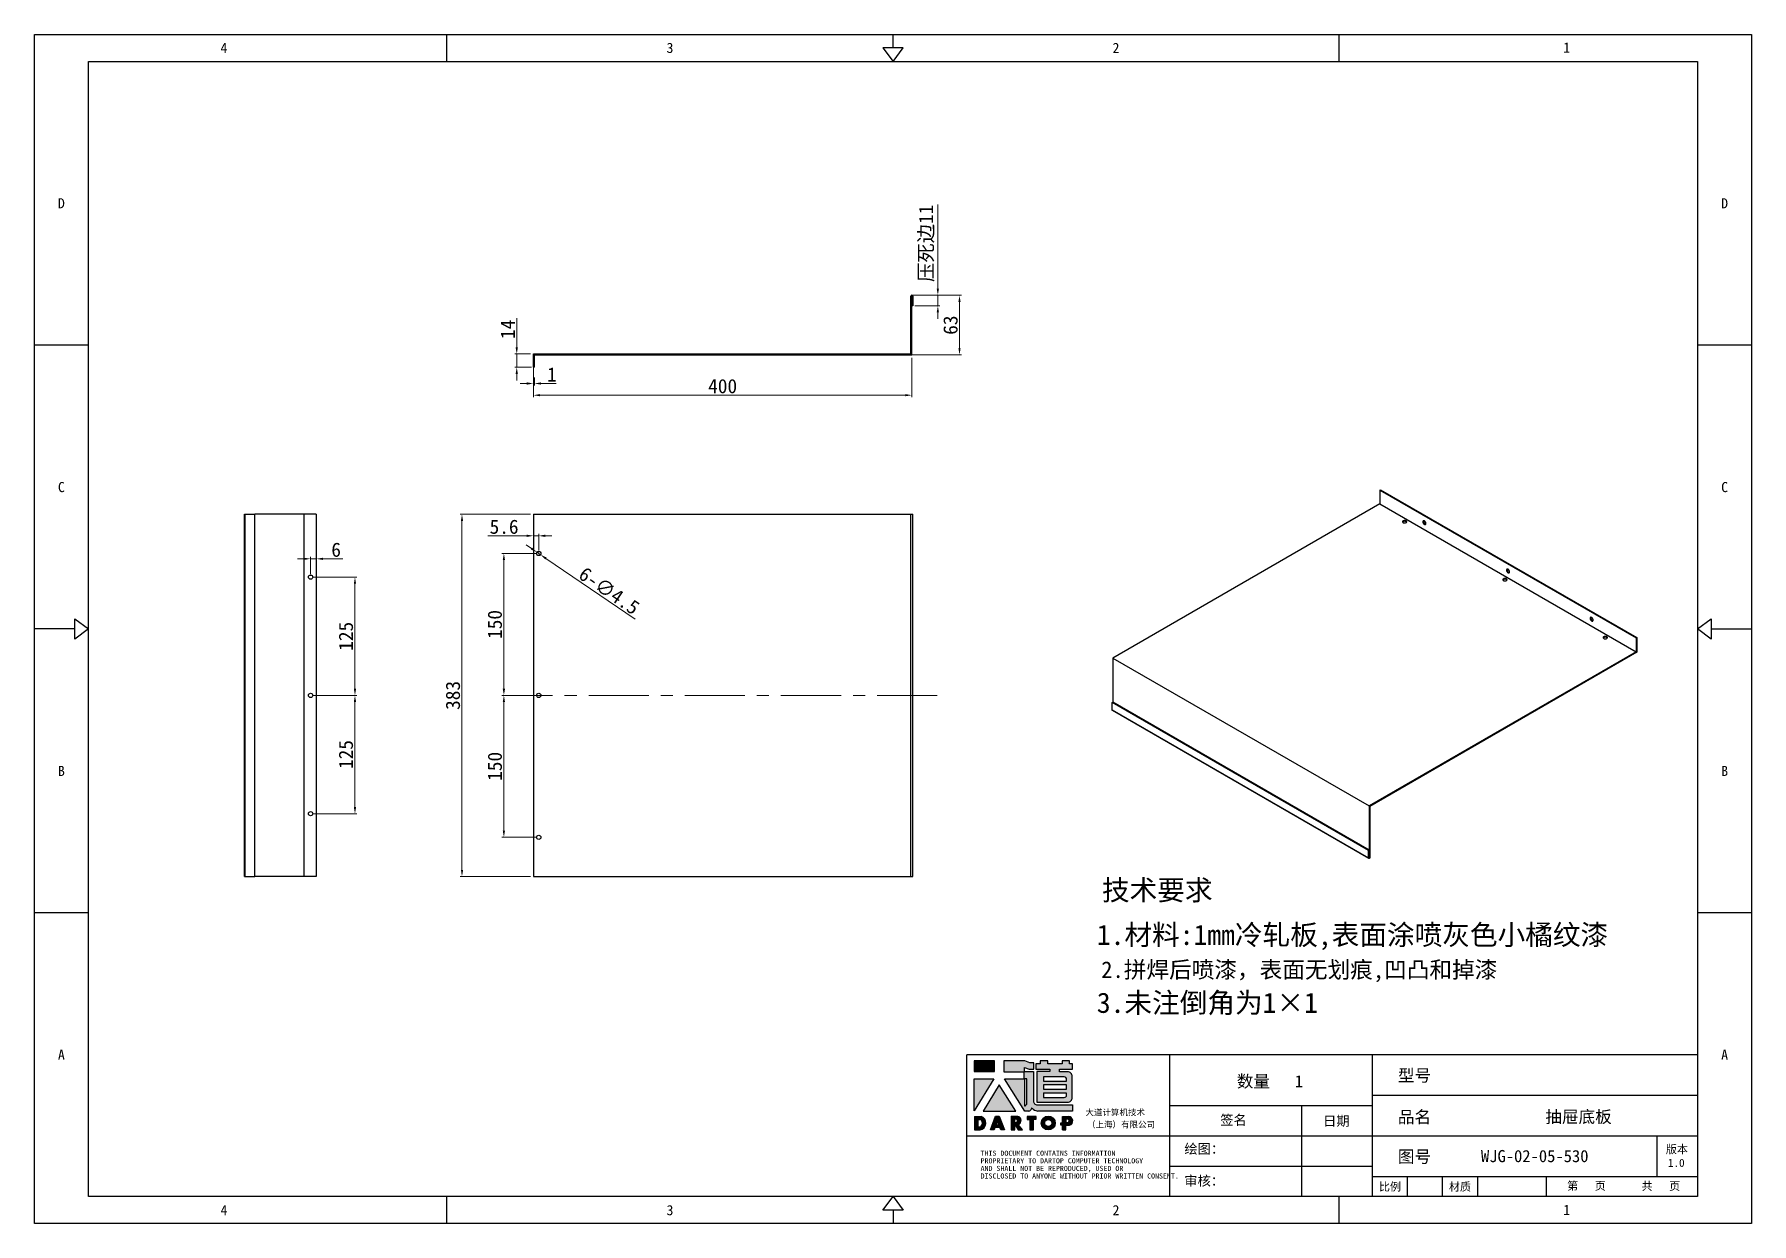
# Model space of a CAD drawing. Header units: millimetres. Extents: x 10653 to 40244, y 19163 to 29561.
# Drawn here: x 37393 to 39208, y 19447 to 20704 of the extents above; entities that cross this region are included whole.
import ezdxf
from ezdxf.enums import TextEntityAlignment as Align

# ---------------------------------------------------------------- set-up
doc = ezdxf.new("R2010")
doc.units = ezdxf.units.MM
doc.header["$PDSIZE"] = -1
doc.linetypes.add('CENTER', pattern=[50.8, 31.75, -6.35, 6.35, -6.35])
for name, color, linetype in [('02___PRT_ALL_AXES', 7, 'Continuous'), ('4', 7, 'Continuous'), ('print', 30, 'Continuous')]:
    doc.layers.add(name, color=color, linetype=linetype)
doc.layers.add('dim', color=2, linetype='Continuous', lineweight=9)
doc.styles.add('Dartop', font='')
doc.styles.add('hzHT', font='simhei.ttf')
doc.styles.get('Dartop').set_extended_font_data('FangSong_GB2312')
doc.dimstyles.new('3', dxfattribs={"dimtxt": 15, "dimasz": 7, "dimexe": 2, "dimexo": 3, "dimgap": 2, "dimtad": 1, "dimzin": 9, "dimdsep": 46, "dimtxsty": 'Standard', "dimcen": 1, "dimadec": 1, "dimazin": 2, "dimtfac": 0.5, "dimtmove": 0, "dimatfit": 3, "dimfxl": 0, "dimtolj": 1, "dimlwd": 9, "dimlwe": 9, "dimarcsym": 0})

# ---------------------------------------------------------------- blocks, each defined once
blk = doc.blocks.new('dadao')
for p, q in [((48, 19.2), (44.9, 10.4)), ((44.9, 10.4), (51.2, 10.4)), ((51.2, 10.4), (48, 19.2))]:
    blk.add_line(p, q)
for points in [[(41.8, 121.6), (41.8, 143.7), (-0.4, 143.7), (-0.4, 121.6), (41.8, 121.6)], [(104.8, 122), (104.8, 130.3), (114.1, 126.3), (124.2, 126.3), (124.2, 139.6), (115.9, 139.6), (105.1, 143.9), (61.5, 143.9)], [(61.7, 144), (61.7, 121.3), (103.9, 121.3)], [(113.4, 38.7), (105.1, 38.7), (63, 106.5), (103.9, 106.5), (103.9, 120.9), (103.9, 121.3)], [(109.7, 53.6), (109.7, 106.2), (104.3, 106.2), (104.3, 50.4), (106.6, 50.4)], [(144.6, 94.4), (144.6, 84.8), (192, 84.8), (192, 94.1), (144.9, 94.1)], [(120.2, 45), (119.5, 45), (119.5, 44.6)], [(0, 28), (0, 0), (11.8, 0)], [(0.1, 28), (14, 28)], [(7.1, 21.8), (7.1, 6.1), (12, 6.1)], [(7.1, 21.8), (11.4, 21.8)], [(76.8, 28.2), (76.8, 0), (84.1, 0), (84.1, 11.1), (91.6, -0.1), (100.3, -0.1), (91.7, 11.1)], [(76.8, 28.2), (90.6, 28.2)], [(84, 22.7), (84, 15.3), (87.2, 15.3)], [(84, 22.7), (87.3, 22.7)], [(183.7, 0), (183.7, 9.6), (180.6, 9.6), (180.6, 14.9), (183.8, 14.9), (183.8, 28.1), (196.1, 28.1), (196.5, 28.1)], [(183.7, 0), (190.9, 0), (190.9, 9.6), (198.8, 9.6)], [(194.9, 22.3), (190.8, 22.3), (190.8, 15), (194.4, 15)]]:
    blk.add_lwpolyline(points)
blk.add_lwpolyline([(137.1, 144.2), (137.1, 137.9), (128.3, 137.9), (128.3, 126.5), (157.3, 126.5), (157.3, 121.5), (130.3, 121.5), (130.3, 57.5), (194.4, 57.5, 0.414214), (204.4, 67.5), (204.4, 111.3, 0.414214), (194.4, 121.3), (177.5, 121.3), (177.5, 126.3), (204.7, 126.3), (204.7, 137.7), (198.2, 137.7), (198.2, 143.9), (183.3, 143.9), (183.3, 138), (153, 138), (153, 144.2), (137.1, 144.2)], format="xyb", close=True)
for points in [[(104.8, 122), (123.4, 122), (123.4, 60, 0.414214), (131.4, 52), (204.8, 52), (204.8, 39.1), (131.7, 39.1)], [(144.3, 110.8), (144.3, 101.8), (192.3, 101.8), (192.3, 105.5, 0.414214), (187.3, 110.5), (144.3, 110.5)], [(144.6, 77), (144.6, 67.5), (187.6, 67.5, 0.414214), (192.6, 72.5), (192.6, 76.4), (144.6, 76.4)]]:
    blk.add_lwpolyline(points, format="xyb")
for points in [[(-0.3, 106.2), (40.4, 106.2), (-0.3, 39.7), (-0.3, 106.2)], [(51.7, 94.1), (18.4, 39.3), (86.2, 39.3)], [(43.8, 28.2), (51.8, 28.2), (62.6, -0.1), (55, -0.1), (53.2, 5), (42.9, 5), (41.1, 0), (33.6, 0)], [(110, 28.1), (110, 21.9), (116, 21.9), (116, -0.1), (123.2, -0.1), (123.2, 22), (129.2, 22), (129.2, 28.1), (110, 28.1)]]:
    blk.add_lwpolyline(points, close=True)
for radius in [14.5, 7.44]:
    blk.add_circle((154.2, 14.2), radius)
for centre, radius, start, end in [((99.2, 60.7), 12.6, 305.6399, 325.969), ((111.6, 46.7), 8.19, 282.9811, 347.6627), ((136, 61.7), 22.9, 226.7358, 259.3209), ((8.5, 13.9), 8.49, 294.2143, 69.7177), ((9.6, 14.2), 14.4, 278.6604, 72.3203), ((86.4, 19), 3.8, 282.527, 76.7196), ((88.6, 19.4), 8.95, 290.6073, 77.2124), ((193.7, 18.7), 3.8, 280.9891, 72.5513), ((195.7, 18.6), 9.51, 288.8959, 85.2442)]:
    blk.add_arc(centre, radius, start, end)
blk = doc.blocks.new('*D279')
at = {"layer": 'Defpoints', "color": 0, "lineweight": 9, "transparency": 16777216}
for p in [(37925.7, 20154.9), (37888.9, 20004.9), (37925.7, 20004.9)]:
    blk.add_point(p, dxfattribs=at)
at = {"layer": 'dim', "color": 0, "lineweight": 9, "transparency": 16777216}
for p, q in [((37922.7, 20154.9), (37886.9, 20154.9)), ((37888.9, 20147.9), (37888.9, 20011.9)), ((37922.7, 20004.9), (37886.9, 20004.9))]:
    blk.add_line(p, q, dxfattribs=at)
for points in [[(37887.7, 20147.9), (37890.1, 20147.9), (37888.9, 20154.9)], [(37887.7, 20011.9), (37890.1, 20011.9), (37888.9, 20004.9)]]:
    blk.add_solid(points, dxfattribs=at)
at = {"layer": 'dim', "color": 0, "lineweight": 9, "transparency": 16777216, "insert": (37879.4, 20079.9), "char_height": 15, "attachment_point": 5, "rotation": 90}
blk.add_mtext('\\A1;150', dxfattribs=at)
blk = doc.blocks.new('*D280')
at = {"layer": 'Defpoints', "color": 0, "lineweight": 9, "transparency": 16777216}
for p in [(37925.7, 20004.9), (37888.9, 19854.9), (37925.7, 19854.9)]:
    blk.add_point(p, dxfattribs=at)
at = {"layer": 'dim', "color": 0, "lineweight": 9, "transparency": 16777216}
for p, q in [((37922.7, 20004.9), (37886.9, 20004.9)), ((37888.9, 19997.9), (37888.9, 19861.9)), ((37922.7, 19854.9), (37886.9, 19854.9))]:
    blk.add_line(p, q, dxfattribs=at)
for points in [[(37887.7, 19997.9), (37890.1, 19997.9), (37888.9, 20004.9)], [(37887.7, 19861.9), (37890.1, 19861.9), (37888.9, 19854.9)]]:
    blk.add_solid(points, dxfattribs=at)
at = {"layer": 'dim', "color": 0, "lineweight": 9, "transparency": 16777216, "insert": (37879.4, 19929.9), "char_height": 15, "attachment_point": 5, "rotation": 90}
blk.add_mtext('\\A1;150', dxfattribs=at)
blk = doc.blocks.new('*D281')
at = {"layer": 'Defpoints', "color": 0, "lineweight": 9, "transparency": 16777216}
for p in [(37920.1, 20196.4), (37844.6, 19813.4), (37920.1, 19813.4)]:
    blk.add_point(p, dxfattribs=at)
at = {"layer": 'dim', "color": 0, "lineweight": 9, "transparency": 16777216}
for p, q in [((37917.1, 20196.4), (37842.6, 20196.4)), ((37844.6, 20189.4), (37844.6, 19820.4)), ((37917.1, 19813.4), (37842.6, 19813.4))]:
    blk.add_line(p, q, dxfattribs=at)
for points in [[(37843.5, 20189.4), (37845.8, 20189.4), (37844.6, 20196.4)], [(37843.5, 19820.4), (37845.8, 19820.4), (37844.6, 19813.4)]]:
    blk.add_solid(points, dxfattribs=at)
at = {"layer": 'dim', "color": 0, "lineweight": 9, "transparency": 16777216, "insert": (37835.1, 20004.9), "char_height": 15, "attachment_point": 5, "rotation": 90}
blk.add_mtext('\\A1;383', dxfattribs=at)
blk = doc.blocks.new('*D282')
at = {"layer": 'Defpoints', "color": 0, "lineweight": 9, "transparency": 16777216}
for p in [(37923.9, 20156.2), (37927.6, 20153.6)]:
    blk.add_point(p, dxfattribs=at)
at = {"layer": 'dim', "color": 0, "lineweight": 9, "transparency": 16777216}
for p, q in [((37918.1, 20160.1), (37912.3, 20164.1)), ((37923.9, 20156.2), (37927.6, 20153.6)), ((38027.5, 20085.4), (37933.4, 20149.7))]:
    blk.add_line(p, q, dxfattribs=at)
for points in [[(37918.8, 20161.1), (37917.4, 20159.2), (37923.9, 20156.2)], [(37934, 20150.7), (37932.7, 20148.7), (37927.6, 20153.6)]]:
    blk.add_solid(points, dxfattribs=at)
at = {"layer": 'dim', "color": 0, "lineweight": 9, "transparency": 16777216, "insert": (38000.2, 20115.5), "char_height": 15, "attachment_point": 5, "rotation": 325.652}
blk.add_mtext('\\A1;6-∅4.5', dxfattribs=at)
blk = doc.blocks.new('*D283')
at = {"layer": 'Defpoints', "color": 0, "lineweight": 9, "transparency": 16777216}
for p in [(37902.5, 20365.8), (37920.1, 20365.8), (37921.1, 20351.8)]:
    blk.add_point(p, dxfattribs=at)
at = {"layer": 'dim', "color": 0, "lineweight": 9, "transparency": 16777216}
for p, q in [((37902.5, 20372.8), (37902.5, 20403.8)), ((37917.1, 20365.8), (37900.5, 20365.8)), ((37902.5, 20351.8), (37902.5, 20365.8)), ((37918.1, 20351.8), (37900.5, 20351.8)), ((37902.5, 20344.8), (37902.5, 20337.8))]:
    blk.add_line(p, q, dxfattribs=at)
for points in [[(37901.3, 20372.8), (37903.7, 20372.8), (37902.5, 20365.8)], [(37901.3, 20344.8), (37903.7, 20344.8), (37902.5, 20351.8)]]:
    blk.add_solid(points, dxfattribs=at)
at = {"layer": 'dim', "color": 0, "lineweight": 9, "transparency": 16777216, "insert": (37893, 20391.8), "char_height": 15, "attachment_point": 5, "rotation": 90}
blk.add_mtext('\\A1;14', dxfattribs=at)
blk = doc.blocks.new('*D284')
at = {"layer": 'Defpoints', "color": 0, "lineweight": 9, "transparency": 16777216}
for p in [(37920.1, 20365.8), (38320.1, 20364.8), (38320.1, 20322.2)]:
    blk.add_point(p, dxfattribs=at)
at = {"layer": 'dim', "color": 0, "lineweight": 9, "transparency": 16777216}
for p, q in [((37920.1, 20362.8), (37920.1, 20320.2)), ((38320.1, 20361.8), (38320.1, 20320.2)), ((37927.1, 20322.2), (38313.1, 20322.2))]:
    blk.add_line(p, q, dxfattribs=at)
for points in [[(37927.1, 20323.4), (37927.1, 20321.1), (37920.1, 20322.2)], [(38313.1, 20323.4), (38313.1, 20321.1), (38320.1, 20322.2)]]:
    blk.add_solid(points, dxfattribs=at)
at = {"layer": 'dim', "color": 0, "lineweight": 9, "transparency": 16777216, "insert": (38120.1, 20331.7), "char_height": 15, "attachment_point": 5}
blk.add_mtext('\\A1;400', dxfattribs=at)
blk = doc.blocks.new('*D285')
at = {"layer": 'Defpoints', "color": 0, "lineweight": 9, "transparency": 16777216}
for p in [(38317.1, 20427.8), (38370.5, 20427.8), (38316.6, 20364.8)]:
    blk.add_point(p, dxfattribs=at)
at = {"layer": 'dim', "color": 0, "lineweight": 9, "transparency": 16777216}
for p, q in [((38320.1, 20427.8), (38372.5, 20427.8)), ((38370.5, 20371.8), (38370.5, 20420.8)), ((38319.6, 20364.8), (38372.5, 20364.8))]:
    blk.add_line(p, q, dxfattribs=at)
for points in [[(38369.3, 20420.8), (38371.6, 20420.8), (38370.5, 20427.8)], [(38369.3, 20371.8), (38371.6, 20371.8), (38370.5, 20364.8)]]:
    blk.add_solid(points, dxfattribs=at)
at = {"layer": 'dim', "color": 0, "lineweight": 9, "transparency": 16777216, "insert": (38361, 20396.3), "char_height": 15, "attachment_point": 5, "rotation": 90}
blk.add_mtext('\\A1;63', dxfattribs=at)
blk = doc.blocks.new('*D286')
at = {"layer": 'Defpoints', "color": 0, "lineweight": 9, "transparency": 16777216}
for p in [(38320.1, 20427.8), (38347.6, 20427.8), (38320.1, 20416.8)]:
    blk.add_point(p, dxfattribs=at)
at = {"layer": 'dim', "color": 0, "lineweight": 9, "transparency": 16777216}
for p, q in [((38347.6, 20434.8), (38347.6, 20523.9)), ((38323.1, 20427.8), (38349.6, 20427.8)), ((38347.6, 20416.8), (38347.6, 20427.8)), ((38323.1, 20416.8), (38349.6, 20416.8)), ((38347.6, 20409.8), (38347.6, 20402.8))]:
    blk.add_line(p, q, dxfattribs=at)
for points in [[(38346.4, 20434.8), (38348.7, 20434.8), (38347.6, 20427.8)], [(38346.4, 20409.8), (38348.7, 20409.8), (38347.6, 20416.8)]]:
    blk.add_solid(points, dxfattribs=at)
at = {"layer": 'dim', "color": 0, "lineweight": 9, "transparency": 16777216, "insert": (38335.8, 20482.8), "char_height": 15, "attachment_point": 5, "rotation": 90}
blk.add_mtext('\\A1;{\\fSimSun|b0|i0|c134|p2;压死边}11', dxfattribs=at)
blk = doc.blocks.new('*D287')
at = {"layer": 'Defpoints', "color": 0, "lineweight": 9, "transparency": 16777216}
for p in [(37920.1, 20343.8), (37921.1, 20343.8), (37921.1, 20334.6)]:
    blk.add_point(p, dxfattribs=at)
at = {"layer": 'dim', "color": 0, "lineweight": 9, "transparency": 16777216}
for p, q in [((37913.1, 20334.6), (37906.1, 20334.6)), ((37920.1, 20340.8), (37920.1, 20332.6)), ((37920.1, 20334.6), (37921.1, 20334.6)), ((37921.1, 20340.8), (37921.1, 20332.6)), ((37928.1, 20334.6), (37944.1, 20334.6))]:
    blk.add_line(p, q, dxfattribs=at)
for points in [[(37913.1, 20335.8), (37913.1, 20333.4), (37920.1, 20334.6)], [(37928.1, 20335.8), (37928.1, 20333.4), (37921.1, 20334.6)]]:
    blk.add_solid(points, dxfattribs=at)
at = {"layer": 'dim', "color": 0, "lineweight": 9, "transparency": 16777216, "insert": (37939.6, 20344.1), "char_height": 15, "attachment_point": 5}
blk.add_mtext('\\A1;1', dxfattribs=at)
blk = doc.blocks.new('*D288')
at = {"layer": 'Defpoints', "color": 0, "lineweight": 9, "transparency": 16777216}
for p in [(37684.6, 20129.9), (37684.6, 20004.9), (37731.5, 20004.9)]:
    blk.add_point(p, dxfattribs=at)
at = {"layer": 'dim', "color": 0, "lineweight": 9, "transparency": 16777216}
for p, q in [((37687.6, 20129.9), (37733.5, 20129.9)), ((37731.5, 20122.9), (37731.5, 20011.9)), ((37687.6, 20004.9), (37733.5, 20004.9))]:
    blk.add_line(p, q, dxfattribs=at)
for points in [[(37730.3, 20122.9), (37732.7, 20122.9), (37731.5, 20129.9)], [(37730.3, 20011.9), (37732.7, 20011.9), (37731.5, 20004.9)]]:
    blk.add_solid(points, dxfattribs=at)
at = {"layer": 'dim', "color": 0, "lineweight": 9, "transparency": 16777216, "insert": (37722, 20067.4), "char_height": 15, "attachment_point": 5, "rotation": 90}
blk.add_mtext('\\A1;125', dxfattribs=at)
blk = doc.blocks.new('*D289')
at = {"layer": 'Defpoints', "color": 0, "lineweight": 9, "transparency": 16777216}
for p in [(37690.6, 20149.3), (37684.6, 20129.9), (37690.6, 20129.9)]:
    blk.add_point(p, dxfattribs=at)
at = {"layer": 'dim', "color": 0, "lineweight": 9, "transparency": 16777216}
for p, q in [((37677.6, 20149.3), (37670.6, 20149.3)), ((37684.6, 20132.9), (37684.6, 20151.3)), ((37684.6, 20149.3), (37690.6, 20149.3)), ((37690.6, 20132.9), (37690.6, 20151.3)), ((37697.6, 20149.3), (37718.6, 20149.3))]:
    blk.add_line(p, q, dxfattribs=at)
for points in [[(37677.6, 20150.4), (37677.6, 20148.1), (37684.6, 20149.3)], [(37697.6, 20150.4), (37697.6, 20148.1), (37690.6, 20149.3)]]:
    blk.add_solid(points, dxfattribs=at)
at = {"layer": 'dim', "color": 0, "lineweight": 9, "transparency": 16777216, "insert": (37711.6, 20158.8), "char_height": 15, "attachment_point": 5}
blk.add_mtext('\\A1;6', dxfattribs=at)
blk = doc.blocks.new('*D290')
at = {"layer": 'Defpoints', "color": 0, "lineweight": 9, "transparency": 16777216}
for p in [(37684.6, 20004.9), (37684.6, 19879.9), (37731.5, 19879.9)]:
    blk.add_point(p, dxfattribs=at)
at = {"layer": 'dim', "color": 0, "lineweight": 9, "transparency": 16777216}
for p, q in [((37687.6, 20004.9), (37733.5, 20004.9)), ((37731.5, 19997.9), (37731.5, 19886.9)), ((37687.6, 19879.9), (37733.5, 19879.9))]:
    blk.add_line(p, q, dxfattribs=at)
for points in [[(37730.3, 19997.9), (37732.7, 19997.9), (37731.5, 20004.9)], [(37730.3, 19886.9), (37732.7, 19886.9), (37731.5, 19879.9)]]:
    blk.add_solid(points, dxfattribs=at)
at = {"layer": 'dim', "color": 0, "lineweight": 9, "transparency": 16777216, "insert": (37722, 19942.4), "char_height": 15, "attachment_point": 5, "rotation": 90}
blk.add_mtext('\\A1;125', dxfattribs=at)
blk = doc.blocks.new('*D291')
at = {"layer": 'Defpoints', "color": 0, "lineweight": 9, "transparency": 16777216}
for p in [(37920.1, 20173.6), (37920.1, 20168.7), (37925.7, 20154.9)]:
    blk.add_point(p, dxfattribs=at)
at = {"layer": 'dim', "color": 0, "lineweight": 9, "transparency": 16777216}
for p, q in [((37913.1, 20173.6), (37872.1, 20173.6)), ((37920.1, 20171.7), (37920.1, 20175.6)), ((37925.7, 20173.6), (37920.1, 20173.6)), ((37925.7, 20157.9), (37925.7, 20175.6)), ((37932.7, 20173.6), (37939.7, 20173.6))]:
    blk.add_line(p, q, dxfattribs=at)
for points in [[(37913.1, 20174.8), (37913.1, 20172.4), (37920.1, 20173.6)], [(37932.7, 20174.8), (37932.7, 20172.4), (37925.7, 20173.6)]]:
    blk.add_solid(points, dxfattribs=at)
at = {"layer": 'dim', "color": 0, "lineweight": 9, "transparency": 16777216, "insert": (37889.1, 20183.1), "char_height": 15, "attachment_point": 5}
blk.add_mtext('\\A1;5.6', dxfattribs=at)

msp = doc.modelspace()

# ---------------------------------------------------------------- hatches: boundary and pattern name
for points in [[(38407.335, 19618.467), (38385.964, 19618.467), (38385.964, 19607.302), (38407.335, 19607.302)], [(38406.647, 19599.49), (38386.022, 19599.49), (38386.022, 19565.814)], [(38412.364, 19593.379), (38395.504, 19565.59), (38429.836, 19565.59)], [(38451.636, 19559.904), (38441.879, 19559.904), (38441.879, 19556.808), (38444.923, 19556.808), (38444.923, 19545.653), (38448.568, 19545.653), (38448.568, 19556.816), (38451.636, 19556.816)]]:
    msp.add_hatch(color=0).paths.add_polyline_path(points)
h = msp.add_hatch(color=0)
h.paths.add_polyline_path([(38439.272, 19611.682), (38443.988, 19609.644), (38449.088, 19609.644), (38449.088, 19616.393), (38444.881, 19616.393), (38439.399, 19618.558), (38417.433, 19618.558), (38417.433, 19607.144), (38438.806, 19607.144), (38438.806, 19606.913), (38438.806, 19599.618), (38418.08, 19599.618), (38439.398, 19565.311), (38443.619, 19565.311, 0.27937482), (38446.701, 19568.307), (38446.701, 19568.465), (38447.073, 19568.465, 0.14314537), (38452.885, 19565.508), (38489.927, 19565.508), (38489.927, 19572.014), (38452.727, 19572.014, -0.41421356), (38448.675, 19576.066), (38448.675, 19607.504), (38439.272, 19607.504)])
h.paths.add_polyline_path([(38439.021, 19599.472), (38441.737, 19599.471), (38441.737, 19572.844, -0.08893574), (38440.163, 19571.226), (38439.012, 19571.226)], flags=16)
h = msp.add_hatch(color=0)
h.paths.add_polyline_path([(38489.863, 19615.448), (38486.568, 19615.448), (38486.568, 19618.583), (38479.034, 19618.583), (38479.034, 19615.605), (38463.654, 19615.605), (38463.654, 19618.74), (38455.599, 19618.74), (38455.599, 19615.547), (38451.148, 19615.547), (38451.148, 19609.767), (38465.836, 19609.767), (38465.836, 19607.21), (38452.15, 19607.21), (38452.15, 19574.844), (38484.641, 19574.844, 0.41421356), (38489.706, 19579.909), (38489.706, 19602.074, 0.41421356), (38484.641, 19607.139), (38476.052, 19607.139), (38476.052, 19609.648), (38489.863, 19609.648)])
h.paths.add_polyline_path([(38481.053, 19601.652, -0.41421356), (38483.586, 19599.12), (38483.586, 19597.262), (38459.26, 19597.262), (38459.26, 19601.652)], flags=16)
h.paths.add_polyline_path([(38483.428, 19593.343), (38483.428, 19588.64), (38459.417, 19588.64), (38459.417, 19593.343)], flags=16)
h.paths.add_polyline_path([(38483.742, 19584.407), (38483.742, 19582.393, -0.41421356), (38481.21, 19579.861), (38459.417, 19579.861), (38459.417, 19584.407)], flags=16)
h = msp.add_hatch(color=0)
h.paths.add_polyline_path([(38393.249, 19559.853), (38386.173, 19559.853), (38386.173, 19545.696), (38392.133, 19545.696, 0.79301591)])
h.paths.add_polyline_path([(38392.237, 19548.796), (38389.763, 19548.796), (38389.763, 19556.753), (38391.964, 19556.753, -0.67136089)], flags=16)
h = msp.add_hatch(color=0)
h.paths.add_polyline_path([(38412.418, 19559.969), (38408.38, 19559.969), (38403.186, 19545.681), (38407.012, 19545.681), (38407.912, 19548.213), (38413.094, 19548.213), (38414.013, 19545.65), (38417.869, 19545.65)])
h.paths.add_polyline_path([(38412.103, 19550.942), (38408.893, 19550.942), (38410.469, 19555.432)], flags=16)
h = msp.add_hatch(color=0)
h.paths.add_polyline_path([(38432.046, 19559.959), (38425.087, 19559.959), (38425.087, 19545.673), (38428.765, 19545.673), (38428.765, 19551.337), (38432.544, 19545.622), (38436.988, 19545.622), (38432.638, 19551.301, 0.74405494)])
h.paths.add_polyline_path([(38428.731, 19553.451), (38428.731, 19557.203), (38430.375, 19557.203, -0.79680897), (38430.35, 19553.451)], flags=16)
h = msp.add_hatch(color=0)
h.paths.add_polyline_path([(38456.94, 19552.867, 1), (38471.61, 19552.867, 1)])
h.paths.add_polyline_path([(38468.043, 19552.867, -1), (38460.507, 19552.867, -1)], flags=16)
h = msp.add_hatch(color=0)
h.paths.add_polyline_path([(38485.681, 19559.926), (38485.47, 19559.926), (38479.266, 19559.926), (38479.266, 19553.258), (38477.62, 19553.258), (38477.62, 19550.552), (38479.24, 19550.552), (38479.24, 19545.698), (38482.861, 19545.698), (38482.861, 19550.571), (38486.841, 19550.571, 0.81230381)])
h.paths.add_polyline_path([(38482.808, 19553.277), (38482.808, 19557.006), (38484.869, 19557.006, -0.77821343), (38484.658, 19553.277)], flags=16)

# ---------------------------------------------------------------- linework, layer by layer
at = {"color": 0}
for p, q in [((37828.744, 20675.091), (37828.744, 20703.663)), ((38300.168, 20689.377), (38300.168, 20703.663)), ((38771.592, 20675.091), (38771.592, 20703.663)), ((37449.762, 19475.104), (37449.762, 20675.091)), ((37449.762, 20675.091), (39150.573, 20675.091)), ((39150.573, 20675.091), (39150.573, 19475.104)), ((37449.762, 20375.095), (37392.62, 20375.095)), ((39207.716, 20375.095), (39150.573, 20375.095)), ((37435.477, 20075.098), (37392.62, 20075.098)), ((39164.859, 20075.098), (39207.716, 20075.098)), ((37449.762, 19775.101), (37392.62, 19775.101)), ((39207.716, 19775.101), (39150.573, 19775.101)), ((39150.573, 19625.103), (38378.286, 19625.103)), ((38378.286, 19475.104), (38378.286, 19625.103)), ((38592.57, 19625.103), (38592.57, 19475.104)), ((38806.853, 19475.104), (38806.853, 19625.103)), ((38592.57, 19571.532), (38806.853, 19571.532)), ((38731.854, 19571.532), (38731.854, 19475.104)), ((38806.853, 19582.246), (39150.573, 19582.246)), ((38378.286, 19539.389), (38592.57, 19539.389)), ((38592.57, 19539.389), (39150.573, 19539.389)), ((39107.717, 19496.532), (39107.717, 19539.389)), ((38592.57, 19507.247), (38806.853, 19507.247)), ((38806.853, 19496.532), (39150.573, 19496.532)), ((38843.891, 19475.104), (38843.891, 19496.532)), ((38880.93, 19475.104), (38880.93, 19496.532)), ((38918.272, 19475.104), (38918.272, 19496.532)), ((38991.04, 19475.104), (38991.04, 19496.532)), ((39150.573, 19475.104), (37449.762, 19475.104)), ((37828.744, 19446.533), (37828.744, 19475.104)), ((38300.168, 19460.819), (38300.168, 19446.533)), ((38771.592, 19446.533), (38771.592, 19475.104))]:
    msp.add_line(p, q, dxfattribs=at)
at = {"color": 7, "linetype": 'Continuous'}
for p, q in [((38319.136, 20426.802), (38321.136, 20426.802)), ((38319.136, 20365.802), (38319.136, 20426.802)), ((38321.136, 20426.802), (38321.136, 20416.802)), ((38321.136, 20416.802), (38320.136, 20416.802)), ((37920.136, 20351.802), (37920.136, 20365.802)), ((37921.136, 20364.802), (37920.136, 20365.802)), ((37920.136, 20365.802), (38319.136, 20365.802)), ((38320.136, 20364.802), (38319.136, 20365.802)), ((37921.136, 20351.802), (37920.136, 20351.802)), ((38814.793, 20221.964), (38815.5, 20222.372)), ((38815.5, 20222.372), (39086.323, 20066.016)), ((37614.612, 19813.407), (37614.612, 20196.407)), ((37614.612, 20196.407), (37625.612, 20196.407)), ((37615.612, 19813.407), (37615.612, 20196.407)), ((37625.612, 19813.407), (37625.612, 20196.407)), ((37920.136, 20196.407), (37920.136, 19813.407)), ((37920.136, 20196.407), (38321.136, 20196.407)), ((38319.136, 19813.407), (38319.136, 20196.407)), ((38321.136, 19813.407), (38321.136, 20196.407)), ((39085.616, 20065.608), (39086.323, 20066.016)), ((39086.323, 20066.016), (39086.323, 20050.503)), ((39086.323, 20050.503), (38804.189, 19887.613)), ((39085.616, 20050.911), (39086.323, 20050.503)), ((38531.952, 19997.429), (38532.659, 19997.837)), ((38531.952, 19989.264), (38531.952, 19997.429)), ((38802.775, 19841.073), (38531.952, 19997.429)), ((38802.775, 19832.908), (38531.952, 19989.264)), ((38802.982, 19832.45), (38532.159, 19988.806)), ((38803.482, 19888.022), (38804.189, 19887.613)), ((38804.189, 19887.613), (38804.189, 19833.724)), ((38802.775, 19841.073), (38803.482, 19841.481)), ((38802.775, 19832.908), (38802.775, 19841.073)), ((38802.775, 19832.908), (38804.189, 19833.724)), ((37614.612, 19813.407), (37625.612, 19813.407)), ((37920.136, 19813.407), (38321.136, 19813.407))]:
    msp.add_line(p, q, dxfattribs=at)
at = {"color": 3, "linetype": 'Continuous'}
for p, q in [((38320.136, 20364.802), (38320.136, 20426.802)), ((37921.136, 20351.802), (37921.136, 20364.802)), ((37921.136, 20364.802), (38320.136, 20364.802)), ((38814.793, 20221.964), (38814.793, 20207.267)), ((38814.793, 20221.964), (39085.616, 20065.608)), ((38814.793, 20207.267), (38532.659, 20044.378)), ((38814.793, 20207.267), (39085.616, 20050.911)), ((37690.612, 20196.407), (37625.612, 20196.407)), ((37677.612, 20196.407), (37677.612, 19813.407)), ((37690.612, 20196.407), (37690.612, 19813.407)), ((39085.616, 20065.608), (39085.616, 20050.911)), ((38532.659, 20044.378), (38532.659, 19997.837)), ((38532.659, 20044.378), (38803.482, 19888.022)), ((39085.616, 20050.911), (38803.482, 19888.022)), ((38803.482, 19841.481), (38532.659, 19997.837)), ((38803.482, 19888.022), (38803.482, 19833.316)), ((37690.612, 19813.407), (37625.612, 19813.407))]:
    msp.add_line(p, q, dxfattribs=at)
at = {"color": 0}
for points in [[(38300.168, 20675.091), (38310.882, 20689.377), (38289.454, 20689.377), (38300.168, 20675.091)], [(37449.762, 20075.098), (37435.477, 20064.384), (37435.477, 20085.812), (37449.762, 20075.098)], [(39150.573, 20075.098), (39164.859, 20085.812), (39164.859, 20064.384), (39150.573, 20075.098)], [(38300.168, 19475.104), (38310.882, 19460.819), (38289.454, 19460.819), (38300.168, 19475.104)]]:
    msp.add_lwpolyline(points, close=True, dxfattribs=at)
at = {"color": 7, "linetype": 'Continuous'}
msp.add_arc((38320.136, 20426.802), 1, 0, 180, dxfattribs=at)
for points, knots in [([(38532.159, 19988.806), (38532.091, 19988.845), (38531.975, 19988.991), (38531.952, 19989.168), (38531.952, 19989.264)], [0, 0, 0, 0, 0.4492138, 1, 1, 1, 1]), ([(38802.982, 19832.45), (38802.914, 19832.489), (38802.798, 19832.635), (38802.775, 19832.812), (38802.775, 19832.908)], [0, 0, 0, 0, 0.4492138, 1, 1, 1, 1]), ([(38804.189, 19833.724), (38804.189, 19833.546), (38804.091, 19833.175), (38803.836, 19832.782), (38803.566, 19832.542), (38803.359, 19832.429), (38803.157, 19832.389), (38803.032, 19832.421), (38802.982, 19832.45)], [0, 0, 0, 0, 0.26986242, 0.56131505, 0.69545763, 0.8131372, 0.91285275, 1, 1, 1, 1])]:
    msp.add_open_spline(points, degree=3, knots=knots, dxfattribs=at)
at = {"layer": '02___PRT_ALL_AXES', "color": 7, "linetype": 'Continuous'}
for p, q in [((38839.295, 20189.366), (38839.295, 20188.549)), ((38861.816, 20185.631), (38862.523, 20186.039)), ((38950.205, 20134.6), (38950.912, 20135.009)), ((38945.361, 20128.13), (38945.361, 20127.313)), ((39038.593, 20083.57), (39039.301, 20083.979)), ((39051.428, 20066.894), (39051.428, 20066.077))]:
    msp.add_line(p, q, dxfattribs=at)
for centre in [(37925.736, 20154.907), (37925.736, 20004.907), (37925.736, 19854.907)]:
    msp.add_circle(centre, 2.25, dxfattribs=at)
at = {"layer": '02___PRT_ALL_AXES', "color": 3, "linetype": 'Continuous'}
for centre in [(37684.612, 20129.907), (37684.612, 20004.907), (37684.612, 19879.907)]:
    msp.add_circle(centre, 2.25, dxfattribs=at)
for points, knots in [([(38839.295, 20189.366), (38839.109, 20189.258), (38838.857, 20189.061), (38838.667, 20188.712), (38838.636, 20188.533), (38838.636, 20188.447)], [0, 0, 0, 0, 0.54767561, 0.78156493, 1, 1, 1, 1]), ([(38838.636, 20188.447), (38838.636, 20188.317), (38838.714, 20188.037), (38839.02, 20187.689), (38839.472, 20187.413), (38840.036, 20187.225), (38840.669, 20187.136), (38841.507, 20187.159), (38842.129, 20187.328), (38842.477, 20187.529)], [0, 0, 0, 0, 0.08705219, 0.18665815, 0.30421124, 0.43820917, 0.58291017, 0.73042679, 1, 1, 1, 1]), ([(38843.136, 20188.447), (38843.136, 20188.577), (38843.057, 20188.858), (38842.751, 20189.206), (38842.299, 20189.481), (38841.735, 20189.67), (38841.102, 20189.759), (38840.265, 20189.735), (38839.643, 20189.567), (38839.295, 20189.366)], [0, 0, 0, 0, 0.08705219, 0.18665815, 0.30421124, 0.43820917, 0.58291017, 0.73042679, 1, 1, 1, 1]), ([(38842.477, 20187.529), (38842.663, 20187.636), (38842.914, 20187.834), (38843.104, 20188.183), (38843.136, 20188.362), (38843.136, 20188.447)], [0, 0, 0, 0, 0.54767561, 0.78156493, 1, 1, 1, 1]), ([(38860.691, 20189.416), (38860.579, 20189.351), (38860.375, 20189.143), (38860.226, 20188.704), (38860.214, 20188.175), (38860.332, 20187.592), (38860.572, 20187), (38861.011, 20186.286), (38861.468, 20185.831), (38861.816, 20185.631)], [0, 0, 0, 0, 0.08705251, 0.18665739, 0.30420684, 0.43820484, 0.58290546, 0.7304234, 1, 1, 1, 1]), ([(38861.816, 20189.305), (38861.63, 20189.412), (38861.333, 20189.531), (38860.936, 20189.521), (38860.765, 20189.459), (38860.691, 20189.416)], [0, 0, 0, 0, 0.54766802, 0.78156412, 1, 1, 1, 1]), ([(38862.941, 20185.519), (38863.053, 20185.584), (38863.257, 20185.792), (38863.406, 20186.231), (38863.418, 20186.76), (38863.3, 20187.343), (38863.06, 20187.936), (38862.621, 20188.649), (38862.164, 20189.104), (38861.816, 20189.305)], [0, 0, 0, 0, 0.08705251, 0.18665739, 0.30420684, 0.43820484, 0.58290546, 0.7304234, 1, 1, 1, 1]), ([(38861.816, 20185.631), (38862.002, 20185.523), (38862.299, 20185.404), (38862.696, 20185.414), (38862.867, 20185.476), (38862.941, 20185.519)], [0, 0, 0, 0, 0.54766802, 0.78156412, 1, 1, 1, 1]), ([(38949.08, 20138.386), (38948.967, 20138.321), (38948.763, 20138.113), (38948.615, 20137.674), (38948.602, 20137.145), (38948.721, 20136.562), (38948.961, 20135.97), (38949.4, 20135.256), (38949.857, 20134.801), (38950.205, 20134.6)], [0, 0, 0, 0, 0.08705251, 0.18665739, 0.30420684, 0.43820484, 0.58290546, 0.7304234, 1, 1, 1, 1]), ([(38950.205, 20138.275), (38950.019, 20138.382), (38949.722, 20138.501), (38949.325, 20138.491), (38949.154, 20138.429), (38949.08, 20138.386)], [0, 0, 0, 0, 0.54766802, 0.78156412, 1, 1, 1, 1]), ([(38951.33, 20134.489), (38951.442, 20134.554), (38951.646, 20134.762), (38951.795, 20135.201), (38951.807, 20135.73), (38951.688, 20136.313), (38951.449, 20136.905), (38951.01, 20137.619), (38950.553, 20138.074), (38950.205, 20138.275)], [0, 0, 0, 0, 0.08705251, 0.18665739, 0.30420684, 0.43820484, 0.58290546, 0.7304234, 1, 1, 1, 1]), ([(38950.205, 20134.6), (38950.391, 20134.493), (38950.688, 20134.374), (38951.085, 20134.384), (38951.255, 20134.446), (38951.33, 20134.489)], [0, 0, 0, 0, 0.54766802, 0.78156412, 1, 1, 1, 1]), ([(38945.361, 20128.13), (38945.175, 20128.022), (38944.924, 20127.824), (38944.734, 20127.476), (38944.702, 20127.297), (38944.702, 20127.211)], [0, 0, 0, 0, 0.54767561, 0.78156493, 1, 1, 1, 1]), ([(38944.702, 20127.211), (38944.702, 20127.081), (38944.78, 20126.801), (38945.086, 20126.452), (38945.538, 20126.177), (38946.102, 20125.989), (38946.735, 20125.9), (38947.573, 20125.923), (38948.195, 20126.092), (38948.543, 20126.293)], [0, 0, 0, 0, 0.08705219, 0.18665815, 0.30421124, 0.43820917, 0.58291017, 0.73042679, 1, 1, 1, 1]), ([(38949.202, 20127.211), (38949.202, 20127.341), (38949.124, 20127.622), (38948.818, 20127.97), (38948.366, 20128.245), (38947.802, 20128.434), (38947.169, 20128.522), (38946.331, 20128.499), (38945.709, 20128.331), (38945.361, 20128.13)], [0, 0, 0, 0, 0.08705219, 0.18665815, 0.30421124, 0.43820917, 0.58291017, 0.73042679, 1, 1, 1, 1]), ([(38948.543, 20126.293), (38948.729, 20126.4), (38948.98, 20126.598), (38949.17, 20126.947), (38949.202, 20127.125), (38949.202, 20127.211)], [0, 0, 0, 0, 0.54767561, 0.78156493, 1, 1, 1, 1]), ([(39037.469, 20087.356), (39037.356, 20087.291), (39037.152, 20087.083), (39037.004, 20086.644), (39036.991, 20086.115), (39037.11, 20085.532), (39037.349, 20084.94), (39037.789, 20084.226), (39038.245, 20083.771), (39038.593, 20083.57)], [0, 0, 0, 0, 0.08705251, 0.18665739, 0.30420684, 0.43820484, 0.58290546, 0.7304234, 1, 1, 1, 1]), ([(39038.593, 20087.245), (39038.407, 20087.352), (39038.111, 20087.471), (39037.713, 20087.461), (39037.543, 20087.399), (39037.469, 20087.356)], [0, 0, 0, 0, 0.54766802, 0.78156412, 1, 1, 1, 1]), ([(39039.718, 20083.459), (39039.831, 20083.524), (39040.035, 20083.732), (39040.183, 20084.171), (39040.196, 20084.7), (39040.077, 20085.283), (39039.838, 20085.875), (39039.398, 20086.589), (39038.942, 20087.044), (39038.593, 20087.245)], [0, 0, 0, 0, 0.08705251, 0.18665739, 0.30420684, 0.43820484, 0.58290546, 0.7304234, 1, 1, 1, 1]), ([(39038.593, 20083.57), (39038.78, 20083.463), (39039.076, 20083.344), (39039.474, 20083.354), (39039.644, 20083.416), (39039.718, 20083.459)], [0, 0, 0, 0, 0.54766802, 0.78156412, 1, 1, 1, 1]), ([(39051.428, 20066.894), (39051.241, 20066.786), (39050.99, 20066.588), (39050.8, 20066.239), (39050.769, 20066.061), (39050.769, 20065.975)], [0, 0, 0, 0, 0.54767561, 0.78156493, 1, 1, 1, 1]), ([(39050.769, 20065.975), (39050.769, 20065.845), (39050.847, 20065.564), (39051.153, 20065.216), (39051.605, 20064.941), (39052.169, 20064.753), (39052.802, 20064.664), (39053.639, 20064.687), (39054.261, 20064.856), (39054.61, 20065.056)], [0, 0, 0, 0, 0.08705219, 0.18665815, 0.30421124, 0.43820917, 0.58291017, 0.73042679, 1, 1, 1, 1]), ([(39055.269, 20065.975), (39055.269, 20066.105), (39055.19, 20066.386), (39054.884, 20066.734), (39054.432, 20067.009), (39053.868, 20067.197), (39053.235, 20067.286), (39052.398, 20067.263), (39051.776, 20067.094), (39051.428, 20066.894)], [0, 0, 0, 0, 0.08705219, 0.18665815, 0.30421124, 0.43820917, 0.58291017, 0.73042679, 1, 1, 1, 1]), ([(39054.61, 20065.056), (39054.796, 20065.164), (39055.047, 20065.362), (39055.237, 20065.711), (39055.269, 20065.889), (39055.269, 20065.975)], [0, 0, 0, 0, 0.54767561, 0.78156493, 1, 1, 1, 1])]:
    msp.add_open_spline(points, degree=3, knots=knots, dxfattribs=at)
at = {"layer": '02___PRT_ALL_AXES', "color": 7, "linetype": 'Continuous'}
for points, knots in [([(38838.878, 20188.217), (38838.866, 20188.203), (38838.819, 20188.147), (38838.778, 20188.087), (38838.751, 20188.041)], [0, 0, 0, 0, 0.25781961, 1, 1, 1, 1]), ([(38839.295, 20188.549), (38839.253, 20188.526), (38839.102, 20188.431), (38838.964, 20188.315), (38838.878, 20188.217)], [0, 0, 0, 0, 0.26688233, 1, 1, 1, 1]), ([(38842.893, 20188.217), (38842.712, 20188.424), (38842.172, 20188.752), (38841.228, 20188.959), (38840.218, 20188.918), (38839.569, 20188.708), (38839.295, 20188.549)], [0, 0, 0, 0, 0.21537034, 0.47658415, 0.75114863, 1, 1, 1, 1]), ([(38843.021, 20188.041), (38843.012, 20188.056), (38842.974, 20188.118), (38842.93, 20188.176), (38842.893, 20188.217)], [0, 0, 0, 0, 0.24273857, 1, 1, 1, 1]), ([(38861.097, 20189.513), (38860.961, 20189.274), (38860.9, 20188.806), (38860.993, 20188.19), (38861.22, 20187.496), (38861.687, 20186.712), (38862.226, 20186.21), (38862.523, 20186.039)], [0, 0, 0, 0, 0.20466422, 0.32947839, 0.46484775, 0.74496216, 1, 1, 1, 1]), ([(38862.523, 20186.039), (38862.584, 20186.004), (38862.808, 20185.888), (38863.062, 20185.82), (38863.245, 20185.822)], [0, 0, 0, 0, 0.27647227, 1, 1, 1, 1]), ([(38949.486, 20138.483), (38949.35, 20138.244), (38949.288, 20137.776), (38949.382, 20137.16), (38949.609, 20136.466), (38950.075, 20135.682), (38950.615, 20135.18), (38950.912, 20135.009)], [0, 0, 0, 0, 0.20466422, 0.32947839, 0.46484775, 0.74496216, 1, 1, 1, 1]), ([(38950.912, 20135.009), (38950.972, 20134.974), (38951.197, 20134.858), (38951.451, 20134.79), (38951.634, 20134.792)], [0, 0, 0, 0, 0.27647227, 1, 1, 1, 1]), ([(38944.944, 20126.981), (38944.932, 20126.967), (38944.885, 20126.911), (38944.844, 20126.851), (38944.817, 20126.805)], [0, 0, 0, 0, 0.25781961, 1, 1, 1, 1]), ([(38945.361, 20127.313), (38945.32, 20127.289), (38945.169, 20127.195), (38945.03, 20127.079), (38944.944, 20126.981)], [0, 0, 0, 0, 0.26688233, 1, 1, 1, 1]), ([(38948.96, 20126.981), (38948.779, 20127.187), (38948.239, 20127.516), (38947.294, 20127.723), (38946.285, 20127.682), (38945.636, 20127.472), (38945.361, 20127.313)], [0, 0, 0, 0, 0.21537034, 0.47658415, 0.75114863, 1, 1, 1, 1]), ([(38949.087, 20126.805), (38949.078, 20126.82), (38949.04, 20126.882), (38948.996, 20126.94), (38948.96, 20126.981)], [0, 0, 0, 0, 0.24273857, 1, 1, 1, 1]), ([(39037.874, 20087.453), (39037.738, 20087.214), (39037.677, 20086.745), (39037.771, 20086.13), (39037.998, 20085.435), (39038.464, 20084.652), (39039.004, 20084.15), (39039.301, 20083.979)], [0, 0, 0, 0, 0.20466422, 0.32947839, 0.46484775, 0.74496216, 1, 1, 1, 1]), ([(39039.301, 20083.979), (39039.361, 20083.944), (39039.585, 20083.828), (39039.84, 20083.76), (39040.022, 20083.762)], [0, 0, 0, 0, 0.27647227, 1, 1, 1, 1]), ([(39051.011, 20065.745), (39050.998, 20065.731), (39050.952, 20065.675), (39050.91, 20065.615), (39050.884, 20065.569)], [0, 0, 0, 0, 0.25781961, 1, 1, 1, 1]), ([(39051.428, 20066.077), (39051.386, 20066.053), (39051.235, 20065.959), (39051.097, 20065.843), (39051.011, 20065.745)], [0, 0, 0, 0, 0.26688233, 1, 1, 1, 1]), ([(39055.026, 20065.745), (39054.845, 20065.951), (39054.305, 20066.28), (39053.361, 20066.487), (39052.351, 20066.446), (39051.702, 20066.236), (39051.428, 20066.077)], [0, 0, 0, 0, 0.21537034, 0.47658415, 0.75114863, 1, 1, 1, 1]), ([(39055.153, 20065.569), (39055.145, 20065.584), (39055.107, 20065.646), (39055.062, 20065.704), (39055.026, 20065.745)], [0, 0, 0, 0, 0.24273857, 1, 1, 1, 1])]:
    msp.add_open_spline(points, degree=3, knots=knots, dxfattribs=at)
at = {"layer": 'dim', "linetype": 'CENTER', "lineweight": 9, "ltscale": 2}
msp.add_line((38346.826, 20004.907), (37910.637, 20004.907), dxfattribs=at)
at = {"layer": 'print'}
msp.add_lwpolyline([(37392.62, 20703.663), (39207.716, 20703.663), (39207.716, 19446.533), (37392.62, 19446.533)], close=True, dxfattribs=at)

# ---------------------------------------------------------------- block references
at = {"color": 0, "xscale": 0.5064881597284399, "yscale": 0.5064881597284399, "zscale": 0.5064881597284399}
msp.add_blockref('dadao', (38386.173, 19545.696), dxfattribs=at)

# ---------------------------------------------------------------- texts
at = {"color": 0}
for s, height, style, p in [('4', 10.714, 'Dartop', (37593.033, 20689.377)), ('3', 10.714, 'Dartop', (38064.456, 20689.377)), ('2', 10.714, 'Dartop', (38535.88, 20689.377)), ('1', 10.714, 'Dartop', (39012.187, 20689.717)), ('D', 10.714, 'Dartop', (37421.191, 20525.093)), ('D', 10.714, 'Dartop', (39179.145, 20525.093)), ('C', 10.714, 'Dartop', (37421.191, 20225.096)), ('C', 10.714, 'Dartop', (39179.145, 20225.096)), ('B', 10.714, 'Dartop', (37421.191, 19925.099)), ('B', 10.714, 'Dartop', (39179.145, 19925.099)), ('A', 10.714, 'Dartop', (37421.191, 19625.103)), ('A', 10.714, 'Dartop', (39179.145, 19625.103)), ('数量   1', 12.857, 'hzHT', (38698.559, 19597.006)), ('型号', 12.857, 'hzHT', (38851.323, 19603.3)), ('品名', 12.857, 'hzHT', (38851.323, 19559.298)), ('抽屉底板', 12.857, 'hzHT', (39024.77, 19559.54)), ('签名', 10.2856, 'hzHT', (38660.056, 19556.158)), ('日期', 10.2856, 'hzHT', (38768.816, 19555.103)), ('版本', 8.5713, 'hzHT', (39128.732, 19525.167)), ('图号', 12.857, 'hzHT', (38851.323, 19517.403)), ('WJG-02-05-530', 12.85701, 'hzHT', (38978.43, 19517.962)), ('1.0', 8.5713, 'hzHT', (39128.088, 19510.85)), ('比例', 8.5713, 'hzHT', (38825.46, 19485.595)), ('材质', 8.5713, 'hzHT', (38899.404, 19485.595)), ('第   页', 8.5713, 'hzHT', (39033.077, 19486.484)), ('共   页', 8.5713, 'hzHT', (39111.812, 19486.172)), ('4', 10.714, 'Dartop', (37593.033, 19460.819)), ('3', 10.714, 'Dartop', (38064.456, 19460.819)), ('2', 10.714, 'Dartop', (38535.88, 19460.819)), ('1', 10.714, 'Dartop', (39012.187, 19461.158))]:
    msp.add_text(s, height=height, dxfattribs=dict(at, style=style)).set_placement(p, align=Align.MIDDLE_CENTER)
at = {"color": 0, "style": 'hzHT'}
msp.add_text('技术要求', height=21.4283, dxfattribs=at).set_placement((38579.475, 19809.801), align=Align.TOP_CENTER)
for s, height, p in [('1.材料:1mm冷轧板,表面涂喷灰色小橘纹漆 ', 21.42835, (38515.615, 19762.59)), ('2.拼焊后喷漆，表面无划痕,凹凸和掉漆', 17.54367, (38520.241, 19723.789)), ('3.未注倒角为1×1', 21.4283, (38515.615, 19690.77))]:
    msp.add_text(s, height=height, dxfattribs=at).set_placement(p, align=Align.TOP_LEFT)
for s, height, p in [('绘图：', 10.2856, (38608.132, 19520.447)), ('THIS DOCUMENT CONTAINS INFORMATION', 5.35709, (38392.749, 19518.336)), ('PROPRIETARY TO DARTOP COMPUTER TECHNOLOGY', 5.35709, (38392.749, 19510.301)), ('AND SHALL NOT BE REPRODUCED, USED OR', 5.35709, (38392.749, 19502.265)), ('DISCLOSED TO ANYONE WITHOUT PRIOR WRITTEN CONSENT.', 5.35709, (38392.749, 19494.229)), ('审核：', 10.2856, (38608.005, 19486.694))]:
    msp.add_text(s, height=height, dxfattribs=at).set_placement(p)
at = {"layer": '4', "color": 0, "style": 'hzHT'}
for s, p in [('大道计算机技术', (38503.548, 19560.886)), ('（上海）有限公司', (38505.166, 19548.074))]:
    msp.add_text(s, height=6.4285, dxfattribs=at).set_placement(p)

# ---------------------------------------------------------------- dimensions: what is measured, and where the dimension line sits
at = {"layer": 'dim', "lineweight": 9}
dim = msp.add_linear_dim(base=(38347.572, 20427.802), p1=(38320.136, 20416.802), p2=(38320.136, 20427.802), angle=90, text='{\\fSimSun|b0|i0|c134|p2;压死边}<>', dimstyle='3', dxfattribs=at)
dim.commit()
dim.dimension.update_dxf_attribs({"geometry": '*D286', "text_midpoint": (38335.822, 20482.843)})
for base, p1, p2, picture, middle in [((38370.454, 20427.802), (38316.585, 20364.802), (38317.145, 20427.802), '*D285', (38360.954, 20396.302)), ((37902.498, 20365.802), (37921.136, 20351.802), (37920.136, 20365.802), '*D283', (37892.998, 20391.802)), ((37888.893, 20004.907), (37925.736, 20154.907), (37925.736, 20004.907), '*D279', (37879.393, 20079.907)), ((37731.486, 20004.907), (37684.612, 20129.907), (37684.612, 20004.907), '*D288', (37721.986, 20067.407)), ((37731.486, 19879.907), (37684.612, 20004.907), (37684.612, 19879.907), '*D290', (37721.986, 19942.407)), ((37888.893, 19854.907), (37925.736, 20004.907), (37925.736, 19854.907), '*D280', (37879.393, 19929.907))]:
    dim = msp.add_linear_dim(base=base, p1=p1, p2=p2, angle=90, dimstyle='3', dxfattribs=at)
    dim.commit()
    dim.dimension.update_dxf_attribs({"geometry": picture, "text_midpoint": middle})
for base, p1, p2, picture, middle in [((38320.136, 20322.248), (37920.136, 20365.802), (38320.136, 20364.802), '*D284', (38120.136, 20331.748)), ((37921.136, 20334.59), (37920.136, 20343.802), (37921.136, 20343.802), '*D287', (37939.636, 20344.09)), ((37920.136, 20173.586), (37925.736, 20154.907), (37920.136, 20168.735), '*D291', (37889.136, 20183.086)), ((37690.612, 20149.282), (37684.612, 20129.907), (37690.612, 20129.907), '*D289', (37711.612, 20158.782))]:
    dim = msp.add_linear_dim(base=base, p1=p1, p2=p2, dimstyle='3', dxfattribs=at)
    dim.commit()
    dim.dimension.update_dxf_attribs({"geometry": picture, "text_midpoint": middle})
dim = msp.add_linear_dim(base=(37844.645, 19813.407), p1=(37920.136, 20196.407), p2=(37920.136, 19813.407), angle=90, dimstyle='3', dxfattribs=at)
dim.commit()
dim.dimension.update_dxf_attribs({"geometry": '*D281', "text_midpoint": (37844.645, 20004.907), "dimtype": 160})
dim = msp.add_diameter_dim_2p(p1=(37923.878, 20156.177), p2=(37927.594, 20153.638), text='6-<>', dimstyle='3', dxfattribs=at)
dim.commit()
dim.dimension.update_dxf_attribs({"geometry": '*D282', "text_midpoint": (37994.873, 20107.66), "dimtype": 163})

doc.saveas('drawing.dxf')
